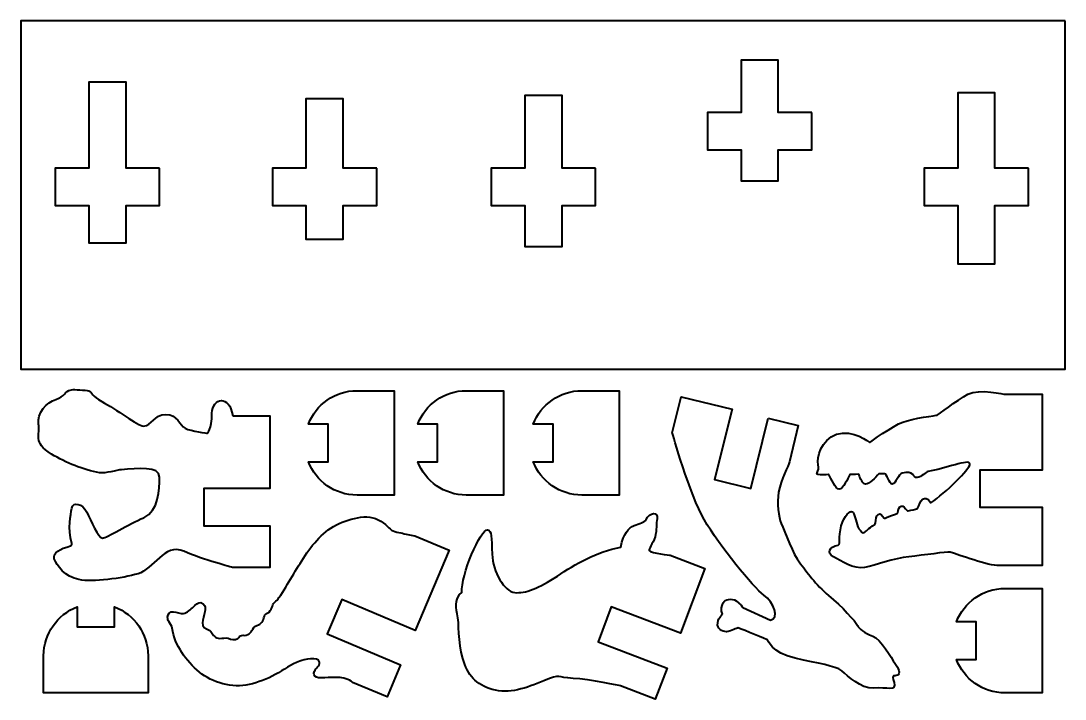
# Model space of a CAD drawing. Header units: inches. Extents: x 50 to 350, y 55 to 250.
import ezdxf

# ---------------------------------------------------------------- set-up
doc = ezdxf.new("R2010")
doc.units = ezdxf.units.IN
doc.header["$MEASUREMENT"] = 0
doc.layers.add('Ebene 2', color=7, linetype='Continuous')
doc.layers.add('Ebene 3', color=7, linetype='Continuous')

# ---------------------------------------------------------------- blocks, each defined once
blk = doc.blocks.new('block 2')
at = {"layer": 'Ebene 2', "color": 7, "lineweight": 40, "true_color": 0xffffff}
blk.add_lwpolyline([(350.2, 250.11), (50.2, 250.11), (50.2, 150.11), (350.2, 150.11), (350.2, 250.11)], dxfattribs=at)
blk = doc.blocks.new('block 3')
at = {"layer": 'Ebene 2', "color": 7, "lineweight": 40, "true_color": 0xffffff}
blk.add_open_spline([(86.74, 67.78), (86.74, 74.16), (82.75, 79.61), (77.14, 81.78), (77.14, 81.78), (77.14, 76.09), (77.14, 76.09), (77.14, 76.09), (66.33, 76.09), (66.33, 76.09), (66.33, 76.09), (66.33, 81.78), (66.33, 81.78), (60.72, 79.61), (56.74, 74.16), (56.74, 67.78), (56.74, 67.78), (56.74, 67.78), (56.74, 67.78), (56.74, 67.78), (56.74, 57.08), (56.74, 57.08), (56.74, 57.08), (86.74, 57.08), (86.74, 57.08), (86.74, 57.08), (86.74, 67.78), (86.74, 67.78)], degree=3, knots=[0, 0, 0, 0, 1, 1, 1, 2, 2, 2, 3, 3, 3, 4, 4, 4, 5, 5, 5, 6, 6, 6, 7, 7, 7, 8, 8, 8, 9, 9, 9, 9], dxfattribs=at)
blk = doc.blocks.new('block 4')
at = {"layer": 'Ebene 2', "color": 7, "lineweight": 40, "true_color": 0xffffff}
blk.add_open_spline([(146.78, 143.9), (140.4, 143.9), (134.96, 139.92), (132.79, 134.31), (132.79, 134.31), (138.47, 134.31), (138.47, 134.31), (138.47, 134.31), (138.47, 123.5), (138.47, 123.5), (138.47, 123.5), (132.79, 123.5), (132.79, 123.5), (134.96, 117.89), (140.4, 113.9), (146.78, 113.9), (146.78, 113.9), (146.78, 113.9), (146.79, 113.9), (146.79, 113.9), (157.48, 113.9), (157.48, 113.9), (157.48, 113.9), (157.48, 143.9), (157.48, 143.9), (157.48, 143.9), (146.78, 143.9), (146.78, 143.9)], degree=3, knots=[0, 0, 0, 0, 1, 1, 1, 2, 2, 2, 3, 3, 3, 4, 4, 4, 5, 5, 5, 6, 6, 6, 7, 7, 7, 8, 8, 8, 9, 9, 9, 9], dxfattribs=at)
blk = doc.blocks.new('block 5')
at = {"layer": 'Ebene 2', "color": 7, "lineweight": 40, "true_color": 0xffffff}
blk.add_open_spline([(178.2, 143.9), (171.82, 143.9), (166.37, 139.92), (164.2, 134.31), (164.2, 134.31), (169.89, 134.31), (169.89, 134.31), (169.89, 134.31), (169.89, 123.5), (169.89, 123.5), (169.89, 123.5), (164.21, 123.5), (164.21, 123.5), (166.38, 117.89), (171.82, 113.9), (178.2, 113.9), (178.2, 113.9), (178.2, 113.9), (178.2, 113.9), (178.2, 113.9), (188.9, 113.9), (188.9, 113.9), (188.9, 113.9), (188.9, 143.9), (188.9, 143.9), (188.9, 143.9), (178.2, 143.9), (178.2, 143.9)], degree=3, knots=[0, 0, 0, 0, 1, 1, 1, 2, 2, 2, 3, 3, 3, 4, 4, 4, 5, 5, 5, 6, 6, 6, 7, 7, 7, 8, 8, 8, 9, 9, 9, 9], dxfattribs=at)
blk = doc.blocks.new('block 6')
at = {"layer": 'Ebene 2', "color": 7, "lineweight": 40, "true_color": 0xffffff}
blk.add_open_spline([(211.39, 143.9), (205.01, 143.9), (199.57, 139.92), (197.4, 134.31), (197.4, 134.31), (203.08, 134.31), (203.08, 134.31), (203.08, 134.31), (203.08, 123.5), (203.08, 123.5), (203.08, 123.5), (197.4, 123.5), (197.4, 123.5), (199.57, 117.89), (205.01, 113.9), (211.39, 113.9), (211.39, 113.9), (211.39, 113.9), (211.4, 113.9), (211.4, 113.9), (222.09, 113.9), (222.09, 113.9), (222.09, 113.9), (222.09, 143.9), (222.09, 143.9), (222.09, 143.9), (211.39, 143.9), (211.39, 143.9)], degree=3, knots=[0, 0, 0, 0, 1, 1, 1, 2, 2, 2, 3, 3, 3, 4, 4, 4, 5, 5, 5, 6, 6, 6, 7, 7, 7, 8, 8, 8, 9, 9, 9, 9], dxfattribs=at)
blk = doc.blocks.new('block 7')
at = {"layer": 'Ebene 2', "color": 7, "lineweight": 40, "true_color": 0xffffff}
blk.add_open_spline([(332.95, 87.08), (326.57, 87.08), (321.13, 83.1), (318.96, 77.49), (318.96, 77.49), (324.64, 77.49), (324.64, 77.49), (324.64, 77.49), (324.64, 66.68), (324.64, 66.68), (324.64, 66.68), (318.96, 66.68), (318.96, 66.68), (321.13, 61.07), (326.57, 57.08), (332.95, 57.08), (332.95, 57.08), (332.96, 57.08), (332.96, 57.08), (332.96, 57.08), (343.65, 57.08), (343.65, 57.08), (343.65, 57.08), (343.65, 87.08), (343.65, 87.08), (343.65, 87.08), (332.95, 87.08), (332.95, 87.08)], degree=3, knots=[0, 0, 0, 0, 1, 1, 1, 2, 2, 2, 3, 3, 3, 4, 4, 4, 5, 5, 5, 6, 6, 6, 7, 7, 7, 8, 8, 8, 9, 9, 9, 9], dxfattribs=at)
blk = doc.blocks.new('block 8')
at = {"layer": 'Ebene 2', "color": 7, "lineweight": 40, "true_color": 0xffffff}
blk.add_open_spline([(163.35, 102.22), (162.01, 102.47), (160.68, 102.74), (159.35, 103.04), (158.61, 103.21), (157.84, 103.37), (157.12, 103.65), (156.51, 103.88), (156.04, 104.44), (155.57, 104.86), (153.89, 106.41), (151.96, 107.61), (149.6, 107.66), (147.26, 107.71), (144.7, 106.97), (142.54, 106.12), (137.81, 104.26), (134.62, 100.69), (131.86, 96.55), (129.22, 92.61), (127.02, 88.38), (124.35, 84.46), (124, 83.94), (123.62, 83.56), (123.15, 83.16), (122.58, 82.68), (122.57, 82.2), (122.27, 81.55), (122.08, 81.12), (121.63, 80.25), (121.16, 80.06), (120.62, 79.84), (120.34, 79.74), (120.17, 79.11), (119.78, 77.74), (119.35, 76.93), (117.99, 76.47), (117.4, 76.27), (116.87, 75.53), (116.59, 75.02), (116.29, 74.47), (115.92, 74.19), (115.4, 73.87), (114.73, 73.46), (114.31, 73.7), (113.59, 73.61), (113.07, 73.54), (112.95, 73.01), (112.55, 72.76), (111.52, 72.14), (110.74, 72.44), (109.72, 72.77), (108.99, 73.01), (108.04, 72.75), (107.33, 72.73), (106.79, 72.72), (106.21, 73.03), (105.78, 73.35), (104.92, 74.01), (105.21, 74.87), (103.53, 75.49), (101.26, 76.33), (103.07, 79.35), (103.17, 81.08), (103.22, 81.87), (102.92, 82.71), (101.87, 83.04), (101.14, 83.27), (100.24, 82.28), (99.75, 81.8), (99.02, 81.06), (98, 80.03), (96.92, 79.91), (96.16, 79.82), (94.78, 80.3), (94.04, 80.4), (93.1, 80.53), (92.36, 79.76), (92.37, 78.82), (92.38, 78.39), (92.45, 77.92), (92.71, 77.58), (93.15, 77.01), (93.59, 76.27), (93.68, 75.64), (94.39, 70.73), (97.68, 66.28), (101.5, 63.07), (105.16, 60), (111.11, 58.31), (115.75, 59.48), (118.35, 60.14), (120.96, 61.02), (123.3, 62.35), (125.64, 63.69), (127.81, 65.31), (130.37, 66.23), (131.37, 66.59), (135.67, 67.69), (135.95, 65.91), (136.13, 64.77), (134.95, 64.24), (134.51, 63.34), (134.17, 62.61), (134.39, 61.9), (135.14, 61.6), (135.87, 61.31), (136.74, 61.4), (137.5, 61.43), (138.77, 61.49), (140.06, 61.61), (141.34, 61.55), (142.76, 61.48), (144.43, 61.11), (145.5, 60.09), (145.5, 60.09), (155.39, 55.92), (155.39, 55.92), (155.39, 55.92), (159.31, 65.19), (159.31, 65.19), (159.31, 65.19), (138.23, 74.1), (138.23, 74.1), (138.23, 74.1), (142.4, 83.96), (142.4, 83.96), (142.4, 83.96), (163.47, 75.05), (163.47, 75.05), (163.47, 75.05), (173.2, 98.06), (173.2, 98.06), (173.2, 98.06), (163.35, 102.22), (163.35, 102.22)], degree=3, knots=[0, 0, 0, 0, 1, 1, 1, 2, 2, 2, 3, 3, 3, 4, 4, 4, 5, 5, 5, 6, 6, 6, 7, 7, 7, 8, 8, 8, 9, 9, 9, 10, 10, 10, 11, 11, 11, 12, 12, 12, 13, 13, 13, 14, 14, 14, 15, 15, 15, 16, 16, 16, 17, 17, 17, 18, 18, 18, 19, 19, 19, 20, 20, 20, 21, 21, 21, 22, 22, 22, 23, 23, 23, 24, 24, 24, 25, 25, 25, 26, 26, 26, 27, 27, 27, 28, 28, 28, 29, 29, 29, 30, 30, 30, 31, 31, 31, 32, 32, 32, 33, 33, 33, 34, 34, 34, 35, 35, 35, 36, 36, 36, 37, 37, 37, 38, 38, 38, 39, 39, 39, 40, 40, 40, 41, 41, 41, 42, 42, 42, 43, 43, 43, 44, 44, 44, 45, 45, 45, 45], dxfattribs=at)
blk = doc.blocks.new('block 9')
at = {"layer": 'Ebene 2', "color": 7, "lineweight": 40, "true_color": 0xffffff}
blk.add_open_spline([(236.74, 96.65), (236.74, 96.65), (231.37, 97.15), (230.67, 98.04), (230.45, 98.42), (231.76, 99.86), (232.39, 101.95), (232.92, 103.72), (232.75, 106), (232.96, 107.04), (233.41, 109.31), (230.81, 108.96), (229.83, 106.9), (228.84, 104.83), (223.98, 106.99), (222.56, 98.98), (215.52, 97.59), (209.54, 94.17), (204.33, 90.65), (199.13, 87.14), (195.01, 85.61), (192.08, 85.91), (189.14, 86.22), (185.78, 91.78), (185.57, 96.97), (185.37, 101.79), (185.51, 103.76), (184.28, 103.95), (182.2, 104.28), (176.63, 90.74), (176.86, 85.97), (175.05, 84.42), (174.97, 82.48), (175.58, 79.81), (176.19, 77.13), (175.71, 71.79), (177.14, 66.97), (178.56, 62.15), (180.87, 59.47), (185.63, 58.07), (190.39, 56.67), (195.34, 58.45), (200.43, 60.59), (205.52, 62.72), (204.02, 61.46), (208.83, 61.26), (213.64, 61.06), (222.46, 59.11), (222.46, 59.11), (222.46, 59.11), (232.46, 55.31), (232.46, 55.31), (232.46, 55.31), (235.86, 64.24), (235.86, 64.24), (235.86, 64.24), (216.03, 71.78), (216.03, 71.78), (216.03, 71.78), (219.83, 81.78), (219.83, 81.78), (219.83, 81.78), (239.66, 74.24), (239.66, 74.24), (239.66, 74.24), (246.74, 92.84), (246.74, 92.84), (246.74, 92.84), (236.74, 96.65), (236.74, 96.65)], degree=3, knots=[0, 0, 0, 0, 1, 1, 1, 2, 2, 2, 3, 3, 3, 4, 4, 4, 5, 5, 5, 6, 6, 6, 7, 7, 7, 8, 8, 8, 9, 9, 9, 10, 10, 10, 11, 11, 11, 12, 12, 12, 13, 13, 13, 14, 14, 14, 15, 15, 15, 16, 16, 16, 17, 17, 17, 18, 18, 18, 19, 19, 19, 20, 20, 20, 21, 21, 21, 22, 22, 22, 23, 23, 23, 23], dxfattribs=at)
blk = doc.blocks.new('block 10')
at = {"layer": 'Ebene 2', "color": 7, "lineweight": 40, "true_color": 0xffffff}
blk.add_open_spline([(279.2, 119.83), (279.99, 119.59), (281.59, 119.74), (282.16, 119.81), (282.29, 119.82), (282.39, 119.76), (282.45, 119.63), (282.82, 118.78), (284.27, 115.59), (285.28, 115.59), (286.32, 115.59), (287.92, 118.9), (288.28, 119.67), (288.33, 119.77), (288.42, 119.83), (288.54, 119.83), (288.87, 119.84), (289.64, 119.85), (290.7, 119.88), (290.77, 119.88), (290.96, 119.75), (290.99, 119.68), (291.37, 118.63), (292.06, 117.12), (292.9, 117.06), (293.83, 116.99), (295.71, 118.96), (296.65, 120.02), (297.2, 120.03), (297.75, 120.05), (298.31, 120.06), (298.97, 120.08), (299.83, 117.04), (300.5, 117.06), (301.53, 117.09), (302.39, 119.99), (303.35, 120.23), (306.82, 121.1), (306.4, 118.84), (307.68, 118.92), (309.01, 119), (310.13, 120.61), (310.88, 120.71), (315.41, 121.29), (322.86, 124.57), (322.86, 122.81), (322.86, 121.38), (315.87, 114.61), (311.62, 111.68), (310.62, 113.08), (309.98, 113.21), (309.2, 112.7), (308.7, 112.37), (308.31, 111.08), (307.84, 110.01), (306.97, 109.81), (306.06, 109.61), (305.15, 109.4), (305.07, 109.39), (304.83, 109.45), (304.79, 109.5), (304.23, 110.17), (303.7, 110.83), (303.12, 110.75), (302.54, 110.67), (302.28, 109.69), (302.16, 108.83), (302.15, 108.76), (302.02, 108.6), (301.96, 108.58), (301.02, 108.29), (299.67, 107.83), (298.89, 107.44), (298.78, 107.38), (298.67, 107.32), (298.55, 107.26), (298.46, 107.21), (298.21, 107.23), (298.17, 107.29), (297.59, 108.17), (297.15, 108.88), (296.46, 108.35), (295.92, 107.93), (295.76, 106.87), (295.74, 105.94), (295.73, 105.82), (295.62, 105.53), (295.57, 105.49), (293.67, 104.26), (292.78, 103.35), (292.59, 103.22), (292.39, 103.08), (292.03, 103.06), (291.81, 103.25), (291.22, 103.83), (290.63, 104.56), (290.43, 105.47), (290.05, 107.19), (289.48, 109.23), (288.76, 109.23), (288.05, 109.23), (286.15, 107.16), (285.63, 103.91), (285.38, 102.37), (285.38, 101.16), (285.42, 100.16), (285.43, 99.9), (285.25, 99.61), (285.03, 99.57), (282.35, 99.03), (281.6, 97.3), (283.67, 96.2), (285.86, 95.03), (289.37, 92.54), (292.59, 93.13), (295.81, 93.71), (300.93, 95.76), (305.31, 96.2), (309.7, 96.64), (316.13, 97.66), (317.16, 97.51), (318.18, 97.37), (326.96, 93.86), (330.61, 93.71), (330.61, 93.71), (343.65, 93.71), (343.65, 93.71), (343.65, 93.71), (343.65, 110.41), (343.65, 110.41), (343.65, 110.41), (325.66, 110.41), (325.66, 110.41), (325.66, 110.41), (325.66, 121.11), (325.66, 121.11), (325.66, 121.11), (343.65, 121.11), (343.65, 121.11), (343.65, 121.11), (343.65, 142.85), (343.65, 142.85), (343.65, 142.85), (332.95, 142.85), (332.95, 142.85), (332.95, 142.85), (325.49, 144.6), (322.28, 142.85), (319.06, 141.09), (313.47, 136.88), (313.47, 136.88), (313.47, 136.88), (306.34, 135.92), (303.57, 134.89), (300.79, 133.87), (294.06, 129.04), (294.06, 129.04), (294.06, 129.04), (289.09, 132.99), (284.55, 131.38), (280.02, 129.78), (278.85, 124.66), (279.29, 122.61), (279.73, 120.56), (278.24, 120.12), (279.2, 119.83)], degree=3, knots=[0, 0, 0, 0, 1, 1, 1, 2, 2, 2, 3, 3, 3, 4, 4, 4, 5, 5, 5, 6, 6, 6, 7, 7, 7, 8, 8, 8, 9, 9, 9, 10, 10, 10, 11, 11, 11, 12, 12, 12, 13, 13, 13, 14, 14, 14, 15, 15, 15, 16, 16, 16, 17, 17, 17, 18, 18, 18, 19, 19, 19, 20, 20, 20, 21, 21, 21, 22, 22, 22, 23, 23, 23, 24, 24, 24, 25, 25, 25, 26, 26, 26, 27, 27, 27, 28, 28, 28, 29, 29, 29, 30, 30, 30, 31, 31, 31, 32, 32, 32, 33, 33, 33, 34, 34, 34, 35, 35, 35, 36, 36, 36, 37, 37, 37, 38, 38, 38, 39, 39, 39, 40, 40, 40, 41, 41, 41, 42, 42, 42, 43, 43, 43, 44, 44, 44, 45, 45, 45, 46, 46, 46, 47, 47, 47, 48, 48, 48, 49, 49, 49, 50, 50, 50, 51, 51, 51, 52, 52, 52, 53, 53, 53, 54, 54, 54, 55, 55, 55, 55], dxfattribs=at)
blk = doc.blocks.new('block 11')
at = {"layer": 'Ebene 2', "color": 7, "lineweight": 40, "true_color": 0xffffff}
blk.add_open_spline([(111.05, 136.67), (110.22, 142.89), (105.19, 141.9), (105.1, 137.4), (105.01, 132.67), (103.78, 131.7), (103.78, 131.7), (103.78, 131.7), (99.05, 132.27), (97.4, 133.09), (95.79, 133.88), (95.23, 137.09), (91.84, 137.09), (88.45, 137.09), (87.88, 133.8), (85.42, 133.75), (83.76, 133.71), (77.49, 138.64), (73.48, 140.79), (70.54, 142.37), (70.81, 143.37), (69.7, 143.87), (69.3, 144.06), (68.17, 144.03), (67.18, 144.1), (65.83, 144.18), (65.44, 144.28), (64.76, 144.15), (62.47, 143.7), (63.06, 142.26), (60.23, 141.41), (57.69, 140.65), (54.68, 137.4), (55.29, 134.32), (55.91, 131.24), (53.45, 129.08), (58.99, 125.69), (63.12, 123.17), (68.2, 121.15), (72.82, 120.32), (74.41, 120.04), (77.87, 121.12), (79.06, 121.19), (83.68, 121.5), (90.06, 122.41), (90.06, 119.02), (90.06, 115.63), (89.82, 109.27), (85.5, 107.42), (81.19, 105.57), (74.84, 101.57), (73.61, 101.57), (72.37, 101.57), (70.43, 106.58), (69.12, 109.01), (67.82, 111.43), (65.21, 112.18), (64.83, 110.13), (64.47, 108.14), (63.59, 104.6), (64.88, 99.99), (64.97, 99.65), (64.69, 99.41), (64.46, 99.34), (61.4, 98.44), (59.27, 97.34), (59.8, 95.58), (60.36, 93.72), (62.97, 90.36), (66.88, 89.62), (70.8, 88.87), (79.37, 89.99), (83.85, 91.3), (88.32, 92.6), (91.38, 100.2), (96.97, 97.78), (102.56, 95.35), (111.05, 93.13), (111.05, 93.13), (111.05, 93.13), (121.75, 93.13), (121.75, 93.13), (121.75, 93.13), (121.75, 105.11), (121.75, 105.11), (121.75, 105.11), (102.74, 105.11), (102.74, 105.11), (102.74, 105.11), (102.74, 115.81), (102.74, 115.81), (102.74, 115.81), (121.75, 115.81), (121.75, 115.81), (121.75, 115.81), (121.75, 136.67), (121.75, 136.67), (121.75, 136.67), (111.05, 136.67), (111.05, 136.67)], degree=3, knots=[0, 0, 0, 0, 1, 1, 1, 2, 2, 2, 3, 3, 3, 4, 4, 4, 5, 5, 5, 6, 6, 6, 7, 7, 7, 8, 8, 8, 9, 9, 9, 10, 10, 10, 11, 11, 11, 12, 12, 12, 13, 13, 13, 14, 14, 14, 15, 15, 15, 16, 16, 16, 17, 17, 17, 18, 18, 18, 19, 19, 19, 20, 20, 20, 21, 21, 21, 22, 22, 22, 23, 23, 23, 24, 24, 24, 25, 25, 25, 26, 26, 26, 27, 27, 27, 28, 28, 28, 29, 29, 29, 30, 30, 30, 31, 31, 31, 32, 32, 32, 33, 33, 33, 33], dxfattribs=at)
blk = doc.blocks.new('block 12')
at = {"layer": 'Ebene 2', "color": 7, "lineweight": 40, "true_color": 0xffffff}
blk.add_open_spline([(264.9, 135.99), (264.9, 135.99), (259.9, 115.78), (259.9, 115.78), (259.9, 115.78), (249.51, 118.35), (249.51, 118.35), (249.51, 118.35), (254.51, 138.56), (254.51, 138.56), (254.51, 138.56), (239.92, 142.17), (239.92, 142.17), (239.92, 142.17), (237.35, 131.78), (237.35, 131.78), (237.35, 131.78), (242.38, 113.95), (246.5, 106.88), (250.95, 99.23), (260.64, 87.31), (263.64, 85.2), (266.64, 83.09), (268.21, 78.51), (265.54, 77.99), (265.54, 77.99), (257.57, 81.6), (257.57, 81.6), (257.57, 81.6), (256.91, 82.75), (255.68, 83.56), (254.44, 84.37), (252.44, 84.01), (251.96, 82.98), (250.89, 80.72), (251.93, 79.99), (251.7, 79.65), (251.66, 79.35), (250.22, 78.61), (250.38, 76.55), (250.48, 75.26), (252.32, 74.47), (253.39, 74.71), (255.26, 75.14), (255.96, 75.97), (256.51, 75.72), (257.59, 75.25), (264.69, 72.32), (264.69, 72.32), (264.69, 72.32), (265.9, 68.62), (272.64, 67.05), (279.39, 65.48), (284.1, 64.91), (286.02, 63.45), (287.93, 61.98), (291.37, 58.26), (295.2, 58.5), (299.02, 58.74), (301.87, 57.44), (301.05, 60.12), (300.22, 62.81), (301.14, 61.69), (302.04, 62.16), (302.95, 62.63), (302.44, 64.14), (301.31, 65.61), (300.19, 67.07), (297.38, 72.52), (294.92, 73.43), (292.47, 74.33), (291.05, 75.38), (290.53, 76.5), (290.02, 77.61), (286.04, 81.97), (282.25, 85.08), (278.47, 88.2), (276.13, 91.79), (273.77, 94.73), (272.33, 96.53), (269.61, 103.32), (268.62, 105.78), (267.88, 107.63), (267.34, 111.49), (267.9, 114.78), (268.54, 118.47), (270.77, 122.23), (270.98, 123.46), (270.98, 123.46), (273.55, 133.85), (273.55, 133.85), (273.55, 133.85), (264.9, 135.99), (264.9, 135.99)], degree=3, knots=[0, 0, 0, 0, 1, 1, 1, 2, 2, 2, 3, 3, 3, 4, 4, 4, 5, 5, 5, 6, 6, 6, 7, 7, 7, 8, 8, 8, 9, 9, 9, 10, 10, 10, 11, 11, 11, 12, 12, 12, 13, 13, 13, 14, 14, 14, 15, 15, 15, 16, 16, 16, 17, 17, 17, 18, 18, 18, 19, 19, 19, 20, 20, 20, 21, 21, 21, 22, 22, 22, 23, 23, 23, 24, 24, 24, 25, 25, 25, 26, 26, 26, 27, 27, 27, 28, 28, 28, 29, 29, 29, 30, 30, 30, 31, 31, 31, 31], dxfattribs=at)
blk = doc.blocks.new('block 13')
at = {"layer": 'Ebene 3', "color": 7, "lineweight": 40, "true_color": 0xffffff}
blk.add_lwpolyline([(339.7, 207.79), (330.05, 207.79), (330.05, 229.48), (319.35, 229.48), (319.35, 207.79), (309.7, 207.79), (309.7, 197.09), (319.35, 197.09), (319.35, 180.34), (330.05, 180.34), (330.05, 197.09), (339.7, 197.09), (339.7, 207.79)], dxfattribs=at)
blk = doc.blocks.new('block 14')
at = {"layer": 'Ebene 3', "color": 7, "lineweight": 40, "true_color": 0xffffff}
blk.add_lwpolyline([(277.44, 223.81), (267.79, 223.81), (267.79, 238.84), (257.09, 238.84), (257.09, 223.81), (247.44, 223.81), (247.44, 213.11), (257.09, 213.11), (257.09, 204.2), (267.79, 204.2), (267.79, 213.11), (277.44, 213.11), (277.44, 223.81)], dxfattribs=at)
blk = doc.blocks.new('block 15')
at = {"layer": 'Ebene 3', "color": 7, "lineweight": 40, "true_color": 0xffffff}
blk.add_lwpolyline([(215.32, 207.79), (205.67, 207.79), (205.67, 228.7), (194.97, 228.7), (194.97, 207.79), (185.32, 207.79), (185.32, 197.09), (194.97, 197.09), (194.97, 185.28), (205.67, 185.28), (205.67, 197.09), (215.32, 197.09), (215.32, 207.79)], dxfattribs=at)
blk = doc.blocks.new('block 16')
at = {"layer": 'Ebene 3', "color": 7, "lineweight": 40, "true_color": 0xffffff}
blk.add_lwpolyline([(152.45, 207.79), (142.76, 207.79), (142.76, 227.74), (132.06, 227.74), (132.06, 207.79), (122.45, 207.79), (122.45, 197.09), (132.06, 197.09), (132.06, 187.44), (142.76, 187.44), (142.76, 197.09), (152.45, 197.09), (152.45, 207.79)], dxfattribs=at)
blk = doc.blocks.new('block 17')
at = {"layer": 'Ebene 3', "color": 7, "lineweight": 40, "true_color": 0xffffff}
blk.add_lwpolyline([(90.06, 207.79), (80.41, 207.79), (80.41, 232.49), (69.71, 232.49), (69.71, 207.79), (60.06, 207.79), (60.06, 197.09), (69.71, 197.09), (69.71, 186.32), (80.41, 186.32), (80.41, 197.09), (90.06, 197.09), (90.06, 207.79)], dxfattribs=at)

msp = doc.modelspace()

# ---------------------------------------------------------------- block references
at = {"layer": 'Ebene 2'}
for name in ['block 2', 'block 11', 'block 10', 'block 4', 'block 5', 'block 6', 'block 12', 'block 9', 'block 8', 'block 7', 'block 3']:
    msp.add_blockref(name, (0, 0), dxfattribs=at)
at = {"layer": 'Ebene 3'}
for name in ['block 14', 'block 17', 'block 15', 'block 13', 'block 16']:
    msp.add_blockref(name, (0, 0), dxfattribs=at)

doc.saveas('drawing.dxf')
